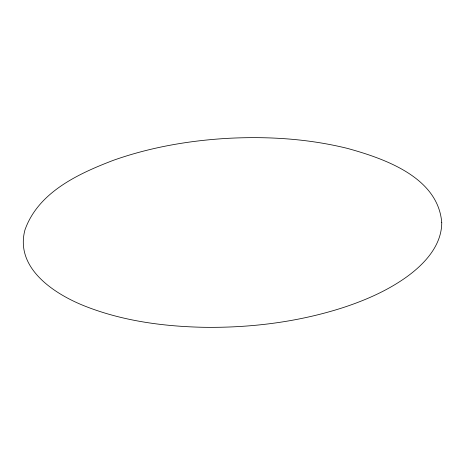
<?xml version="1.0" encoding="UTF-8"?>
<svg xmlns="http://www.w3.org/2000/svg" width="465" height="465" viewBox="0 0 465 465"><rect width="100%" height="100%" fill="white"/><g stroke="black" fill="none" stroke-linecap="round" stroke-linejoin="round"><path stroke-width="0.7" d="M441.75 222.677C441.645 245.898 424.132 264.347 406.393 277.111C387.275 290.741 365.519 300.21 343.304 307.539C298.245 322.065 250.652 327.994 203.403 327.296C163.169 326.401 122.469 320.966 84.863 306.092C54.504 294.107 14.735 268.299 24.93 230.001C38.258 192.115 78.48 173.648 113.46 160.28C149.869 147.382 188.29 140.709 226.786 138.401C267.206 136.169 308.121 138.675 347.5 148.416C384.84 158.734 438.111 177.305 441.75 222.677"/></g></svg>
